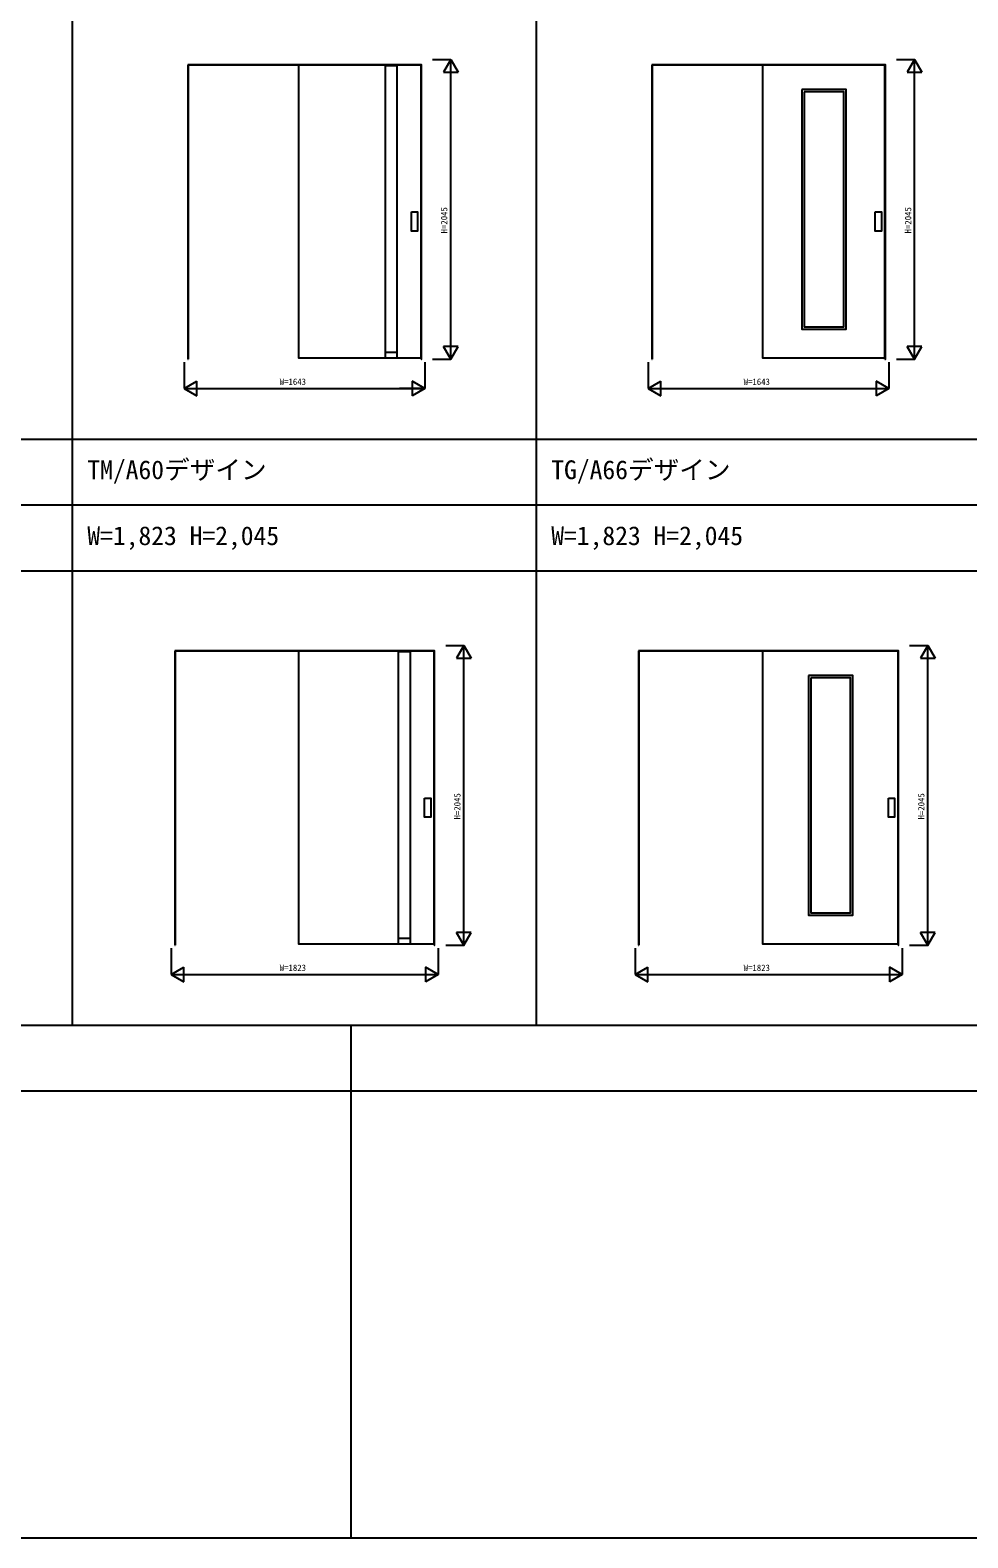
# Model space of a CAD drawing. Units: millimetres, scale not verified. Extents: x -14341 to 14340, y -10000 to 10000.
# Drawn here: x -5131 to 1269, y -10000 to 291 of the extents above; entities that cross this region are included whole.
import ezdxf
from ezdxf.enums import TextEntityAlignment as Align

# ---------------------------------------------------------------- set-up
doc = ezdxf.new("R2010")
doc.units = ezdxf.units.MM
doc.header["$LTSCALE"] = 50
for name, color, linetype in [('0-0_0', 7, 'Continuous'), ('0-1_YKK_A1', 4, 'Continuous'), ('0-4_YKK_F1', 7, 'Continuous'), ('0-5_YKK_N1', 2, 'Continuous')]:
    doc.layers.add(name, color=color, linetype=linetype)
doc.styles.add('ＭＳ ゴシック', font='')
doc.styles.get('ＭＳ ゴシック').set_extended_font_data('MS Gothic')

msp = doc.modelspace()

# ---------------------------------------------------------------- linework, layer by layer
at = {"layer": '0-1_YKK_A1'}
for p, q in [((-4054.85, 54.25), (-4054.85, -1954.25)), ((-4052.35, 54.25), (-4052.35, -1954.25)), ((-2463.35, 51.75), (-4052.35, 51.75)), ((-2708.35, 51.75), (-2708.35, -1945.25)), ((-2628.35, 46.75), (-2708.35, 46.75)), ((-2628.35, 51.75), (-2628.35, -1945.25)), ((-2463.35, -1954.25), (-2463.35, 54.25)), ((-888.35, 54.25), (-888.35, -1954.25)), ((-885.85, 54.25), (-885.85, -1954.25)), ((703.15, 51.75), (-885.85, 51.75)), ((703.15, -1954.25), (703.15, 54.25)), ((-4054.85, -1954.25), (-4052.35, -1954.25)), ((-2628.35, -1909.25), (-2708.35, -1909.25)), ((-888.35, -1954.25), (-885.85, -1954.25)), ((-4144.85, -3945.75), (-4144.85, -5954.25)), ((-4142.35, -3945.75), (-4142.35, -5954.25)), ((-2373.35, -3948.25), (-4142.35, -3948.25)), ((-2618.35, -3948.25), (-2618.35, -5945.25)), ((-2538.35, -3953.25), (-2618.35, -3953.25)), ((-2538.35, -3948.25), (-2538.35, -5945.25)), ((-2373.35, -5954.25), (-2373.35, -3945.75)), ((-978.35, -3945.75), (-978.35, -5954.25)), ((-975.85, -3945.75), (-975.85, -5954.25)), ((793.15, -3948.25), (-975.85, -3948.25)), ((793.15, -5954.25), (793.15, -3945.75)), ((-4144.85, -5954.25), (-4142.35, -5954.25)), ((-2538.35, -5909.25), (-2618.35, -5909.25)), ((-978.35, -5954.25), (-975.85, -5954.25))]:
    msp.add_line(p, q, dxfattribs=at)
for points in [[(-2463.35, -1954.25), (-2460.85, -1954.25), (-2460.85, 54.25), (-4054.85, 54.25)], [(-3300.35, 51.75), (-3300.35, -1945.25), (-2463.35, -1945.25)], [(703.15, -1954.25), (705.65, -1954.25), (705.65, 54.25), (-888.35, 54.25)], [(-133.85, 51.75), (-133.85, -1945.25), (703.15, -1945.25)], [(-2373.35, -5954.25), (-2370.85, -5954.25), (-2370.85, -3945.75), (-4144.85, -3945.75)], [(-3300.35, -3948.25), (-3300.35, -5945.25), (-2373.35, -5945.25)], [(793.15, -5954.25), (795.65, -5954.25), (795.65, -3945.75), (-978.35, -3945.75)], [(-133.85, -3948.25), (-133.85, -5945.25), (793.15, -5945.25)]]:
    msp.add_lwpolyline(points, dxfattribs=at)
for points in [[(136.15, -113.75), (136.15, -1749.75), (438.15, -1749.75), (438.15, -113.75)], [(152.15, -129.75), (152.15, -1733.75), (422.15, -1733.75), (422.15, -129.75)], [(-2529.35, -950.25), (-2487.35, -950.25), (-2487.35, -1080.25), (-2529.35, -1080.25)], [(637.15, -950.25), (679.15, -950.25), (679.15, -1080.25), (637.15, -1080.25)], [(181.15, -4113.75), (181.15, -5749.75), (483.15, -5749.75), (483.15, -4113.75)], [(197.15, -4129.75), (197.15, -5733.75), (467.15, -5733.75), (467.15, -4129.75)], [(-2439.35, -4950.25), (-2397.35, -4950.25), (-2397.35, -5080.25), (-2439.35, -5080.25)], [(727.15, -4950.25), (769.15, -4950.25), (769.15, -5080.25), (727.15, -5080.25)]]:
    msp.add_lwpolyline(points, close=True, dxfattribs=at)
at = {"layer": '0-4_YKK_F1'}
for p, q in [((-4841.1, -6500), (-4841.1, 9500)), ((-1674.6, -6500), (-1674.6, 9500)), ((-14340.6, -2500), (14159.4, -2500)), ((-14340.6, -2950), (14159.4, -2950)), ((-14340.6, -3400), (14159.4, -3400)), ((-14340.6, -6500), (14159.4, -6500)), ((-2940.6, -10000), (-2940.6, -6500)), ((-14340.6, -6950), (14159.4, -6950)), ((-14340.6, -10000), (14340.42, -10000))]:
    msp.add_line(p, q, dxfattribs=at)
at = {"layer": '0-5_YKK_N1'}
for p, q in [((-2385.23, 90.75), (-2259.6, 90.75)), ((-2260.85, 90.75), (-2310.85, 4.15)), ((-2310.85, 4.15), (-2210.85, 4.15)), ((-2260.85, -1954.25), (-2260.85, 90.75)), ((-2260.85, 90.75), (-2210.85, 4.15)), ((781.27, 90.75), (906.9, 90.75)), ((905.65, 90.75), (855.65, 4.15)), ((855.65, 4.15), (955.65, 4.15)), ((905.65, -1954.25), (905.65, 90.75)), ((905.65, 90.75), (955.65, 4.15)), ((-2385.23, -1954.25), (-2259.6, -1954.25)), ((-2260.85, -1954.25), (-2310.85, -1867.65)), ((-2210.85, -1867.65), (-2310.85, -1867.65)), ((-2260.85, -1954.25), (-2210.85, -1867.65)), ((781.27, -1954.25), (906.9, -1954.25)), ((905.65, -1954.25), (855.65, -1867.65)), ((955.65, -1867.65), (855.65, -1867.65)), ((905.65, -1954.25), (955.65, -1867.65)), ((-4079.35, -1974.87), (-4079.35, -2155.5)), ((-2436.35, -1974.87), (-2436.35, -2155.5)), ((-912.85, -1974.87), (-912.85, -2155.5)), ((730.15, -1974.87), (730.15, -2155.5)), ((-4079.35, -2154.25), (-3992.75, -2104.25)), ((-4079.35, -2154.25), (-2436.35, -2154.25)), ((-4079.35, -2154.25), (-3992.75, -2204.25)), ((-4079.35, -2154.25), (-3906.14, -2154.25)), ((-3992.75, -2204.25), (-3992.75, -2104.25)), ((-2436.35, -2154.25), (-2609.56, -2154.25)), ((-2436.35, -2154.25), (-2522.95, -2104.25)), ((-2522.95, -2104.25), (-2522.95, -2204.25)), ((-2436.35, -2154.25), (-2522.95, -2204.25)), ((-912.85, -2154.25), (-826.25, -2104.25)), ((-912.85, -2154.25), (730.15, -2154.25)), ((-912.85, -2154.25), (-826.25, -2204.25)), ((-826.25, -2204.25), (-826.25, -2104.25)), ((730.15, -2154.25), (643.55, -2104.25)), ((643.55, -2104.25), (643.55, -2204.25)), ((730.15, -2154.25), (643.55, -2204.25)), ((-2295.23, -3909.25), (-2169.6, -3909.25)), ((-2170.85, -3909.25), (-2220.85, -3995.85)), ((-2170.85, -5954.25), (-2170.85, -3909.25)), ((-2170.85, -3909.25), (-2120.85, -3995.85)), ((871.27, -3909.25), (996.9, -3909.25)), ((995.65, -3909.25), (945.65, -3995.85)), ((995.65, -5954.25), (995.65, -3909.25)), ((995.65, -3909.25), (1045.65, -3995.85)), ((-2220.85, -3995.85), (-2120.85, -3995.85)), ((945.65, -3995.85), (1045.65, -3995.85)), ((-2295.23, -5954.25), (-2169.6, -5954.25)), ((-2170.85, -5954.25), (-2220.85, -5867.65)), ((-2120.85, -5867.65), (-2220.85, -5867.65)), ((-2170.85, -5954.25), (-2120.85, -5867.65)), ((871.27, -5954.25), (996.9, -5954.25)), ((995.65, -5954.25), (945.65, -5867.65)), ((1045.65, -5867.65), (945.65, -5867.65)), ((995.65, -5954.25), (1045.65, -5867.65)), ((-4169.35, -5974.87), (-4169.35, -6155.5)), ((-2346.35, -5974.87), (-2346.35, -6155.5)), ((-1002.85, -5974.87), (-1002.85, -6155.5)), ((820.15, -5974.87), (820.15, -6155.5)), ((-4169.35, -6154.25), (-4082.75, -6104.25)), ((-4169.35, -6154.25), (-2346.35, -6154.25)), ((-4169.35, -6154.25), (-4082.75, -6204.25)), ((-4082.75, -6204.25), (-4082.75, -6104.25)), ((-2346.35, -6154.25), (-2432.95, -6104.25)), ((-2432.95, -6104.25), (-2432.95, -6204.25)), ((-2346.35, -6154.25), (-2432.95, -6204.25)), ((-1002.85, -6154.25), (-916.25, -6104.25)), ((-1002.85, -6154.25), (820.15, -6154.25)), ((-1002.85, -6154.25), (-916.25, -6204.25)), ((-916.25, -6204.25), (-916.25, -6104.25)), ((820.15, -6154.25), (733.55, -6104.25)), ((733.55, -6104.25), (733.55, -6204.25)), ((820.15, -6154.25), (733.55, -6204.25))]:
    msp.add_line(p, q, dxfattribs=at)

# ---------------------------------------------------------------- texts
at = {"layer": '0-0_0', "style": 'ＭＳ ゴシック'}
for s, p in [('TM/A60デザイン', (-4741.1, -2812.5)), ('TG/A66デザイン', (-1574.6, -2812.5)), ('W=1,823 H=2,045', (-4741.1, -3262.5)), ('W=1,823 H=2,045', (-1574.6, -3262.5))]:
    msp.add_text(s, height=128.3, dxfattribs=at).set_placement(p, align=Align.BOTTOM_LEFT)
at = {"layer": '0-5_YKK_N1', "style": 'ＭＳ ゴシック'}
for p in [(-2270.85, -1096.75), (895.65, -1096.75), (-2180.85, -5096.75), (985.65, -5096.75)]:
    msp.add_text('H=2045', height=43.99, rotation=90, dxfattribs=at).set_placement(p, align=Align.BOTTOM_LEFT)
for s, p in [('W=1643', (-3427.85, -2144.25)), ('W=1643', (-261.35, -2144.25)), ('W=1823', (-3427.85, -6144.25)), ('W=1823', (-261.35, -6144.25))]:
    msp.add_text(s, height=43.99, dxfattribs=at).set_placement(p, align=Align.BOTTOM_LEFT)

doc.saveas('drawing.dxf')
